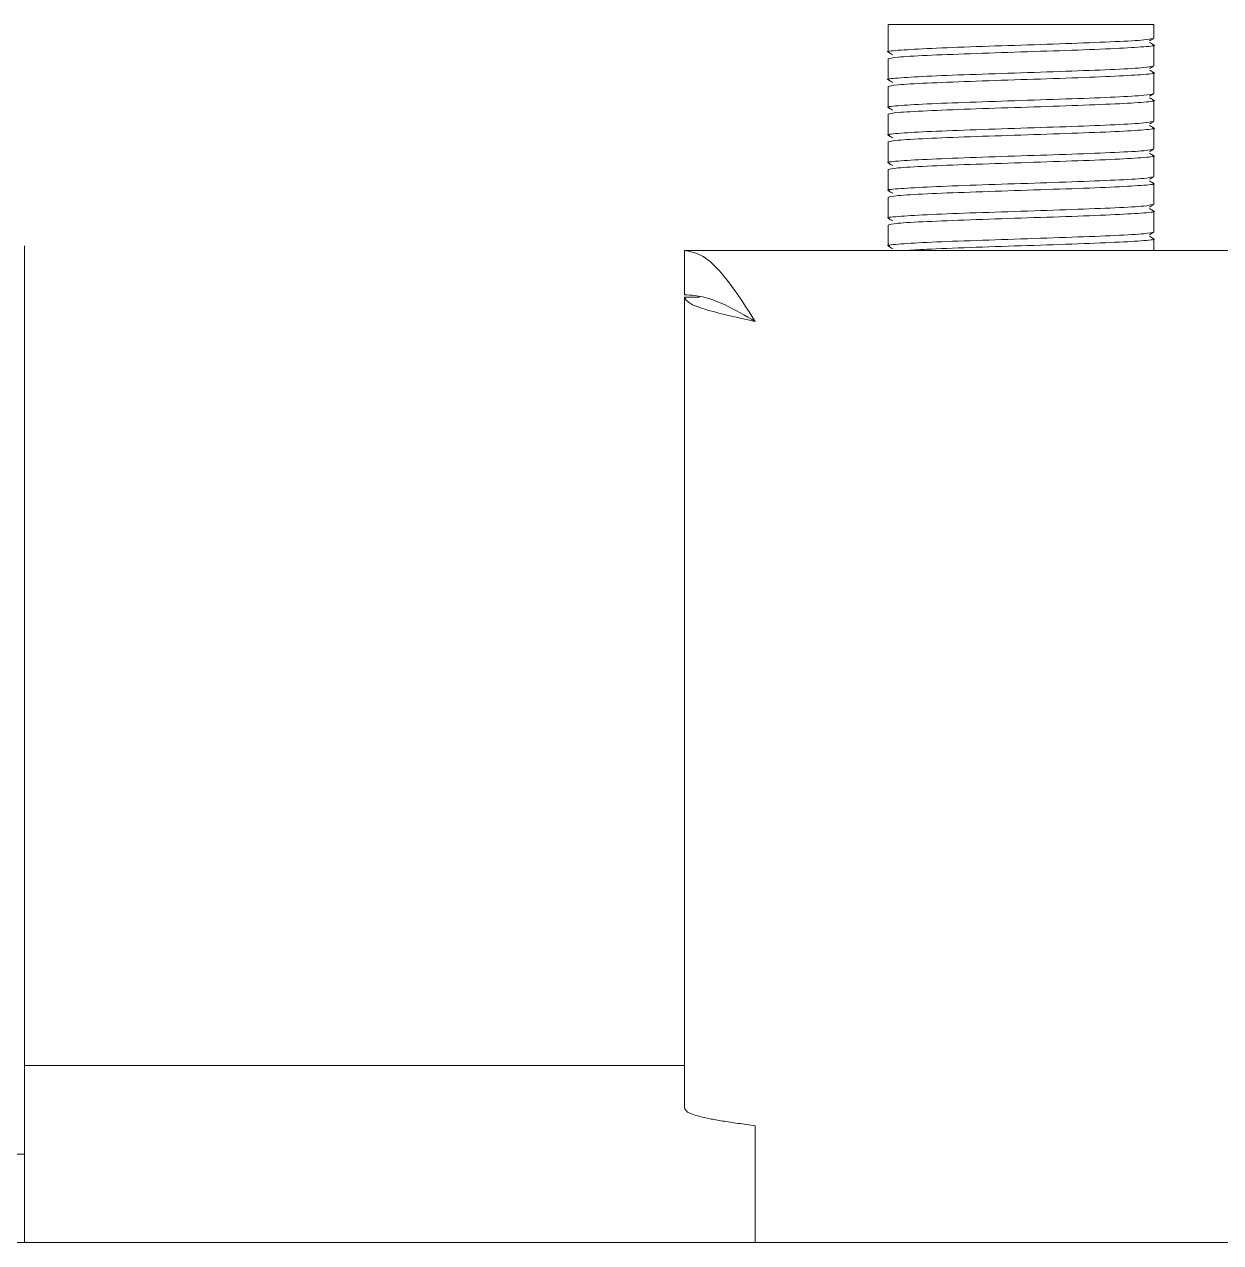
# Model space of a CAD drawing. Header units: millimetres. Extents: x 30710 to 48779, y -19256 to -8564.
# Drawn here: x 32225.2 to 32279.2, y -13494.9 to -13439.9 of the extents above; entities that cross this region are included whole.
import ezdxf

# ---------------------------------------------------------------- set-up
doc = ezdxf.new("R2010")
doc.units = ezdxf.units.MM
doc.header["$LTSCALE"] = 10
doc.layers.add('粗实线', color=4, linetype='Continuous', lineweight=18)

msp = doc.modelspace()

# ---------------------------------------------------------------- linework, layer by layer
at = {"layer": '粗实线'}
for p, q in [((32264.22, -13439.94), (32264.22, -13440.249)), ((32264.22, -13439.94), (32264.304, -13439.954)), ((32264.22, -13439.94), (32276.22, -13439.94)), ((32264.22, -13440.249), (32264.22, -13441.19)), ((32276.22, -13440.565), (32276.22, -13439.94)), ((32276.22, -13441.815), (32276.22, -13440.874)), ((32264.22, -13441.499), (32264.22, -13442.44)), ((32276.22, -13443.065), (32276.22, -13442.124)), ((32264.22, -13442.749), (32264.22, -13443.69)), ((32276.22, -13444.315), (32276.22, -13443.374)), ((32264.22, -13443.999), (32264.22, -13444.94)), ((32276.22, -13445.565), (32276.22, -13444.624)), ((32264.22, -13445.249), (32264.22, -13446.19)), ((32276.22, -13446.815), (32276.22, -13445.874)), ((32264.22, -13446.499), (32264.22, -13447.44)), ((32276.22, -13448.065), (32276.22, -13447.124)), ((32264.22, -13447.749), (32264.22, -13448.69)), ((32276.22, -13449.315), (32276.22, -13448.374)), ((32264.22, -13448.999), (32264.22, -13449.94)), ((32276.22, -13450.152), (32276.22, -13449.624)), ((32225.22, -13490.94), (32225.22, -13449.94)), ((32255.02, -13450.152), (32255.02, -13452.152)), ((32255.02, -13450.152), (32285.42, -13450.152)), ((32255.02, -13452.252), (32255.02, -13488.85)), ((32255.71, -13452.252), (32255.02, -13452.252)), ((32255.02, -13486.94), (32225.22, -13486.94)), ((32258.22, -13494.94), (32258.22, -13489.661)), ((32155.22, -13490.94), (32225.22, -13490.94)), ((32225.22, -13490.94), (32225.22, -13494.94)), ((31865.22, -13494.94), (33875.22, -13494.94))]:
    msp.add_line(p, q, dxfattribs=at)
for points, knots in [([(32276.148, -13440.577), (32276.067, -13440.599), (32275.892, -13440.647), (32274.557, -13440.721), (32272.58, -13440.799), (32270.217, -13440.877), (32267.868, -13440.956), (32265.853, -13441.034), (32264.583, -13441.112), (32264.066, -13441.169), (32264.272, -13441.2), (32264.304, -13441.204)], [0, 0, 0, 0, 1.264151, 2.764493, 4.264835, 5.765178, 7.26552, 8.765862, 10.266205, 11.766547, 12.043189, 12.043189, 12.043189, 12.043189]), ([(32276.156, -13440.863), (32276.179, -13440.866), (32276.372, -13440.896), (32275.852, -13440.952), (32274.587, -13441.03), (32272.571, -13441.108), (32270.221, -13441.186), (32267.86, -13441.264), (32265.878, -13441.342), (32264.49, -13441.421), (32264.31, -13441.473), (32264.22, -13441.499)], [0, 0, 0, 0, 0.207761, 1.693828, 3.179895, 4.665961, 6.152028, 7.638095, 9.124162, 10.610229, 12.096296, 12.096296, 12.096296, 12.096296]), ([(32276.019, -13440.686), (32276.051, -13440.668), (32276.115, -13440.631), (32276.178, -13440.594), (32276.21, -13440.576)], [0, 0, 0, 0, 0.1104693, 0.2209431, 0.2209431, 0.2209431, 0.2209431]), ([(32276.21, -13440.863), (32276.178, -13440.845), (32276.115, -13440.808), (32276.051, -13440.771), (32276.019, -13440.753)], [0, 0, 0, 0, 0.1104737, 0.2209431, 0.2209431, 0.2209431, 0.2209431]), ([(32264.235, -13441.204), (32264.267, -13441.222), (32264.331, -13441.259), (32264.395, -13441.296), (32264.426, -13441.314)], [0, 0, 0, 0, 0.110244, 0.2204869, 0.2204869, 0.2204869, 0.2204869]), ([(32276.148, -13441.827), (32276.067, -13441.849), (32275.892, -13441.897), (32274.557, -13441.971), (32272.58, -13442.049), (32270.217, -13442.127), (32267.868, -13442.206), (32265.853, -13442.284), (32264.583, -13442.362), (32264.066, -13442.419), (32264.272, -13442.45), (32264.304, -13442.454)], [0, 0, 0, 0, 1.264151, 2.764493, 4.264835, 5.765178, 7.26552, 8.765862, 10.266205, 11.766547, 12.043189, 12.043189, 12.043189, 12.043189]), ([(32276.019, -13441.936), (32276.051, -13441.918), (32276.115, -13441.881), (32276.178, -13441.844), (32276.21, -13441.826)], [0, 0, 0, 0, 0.1104693, 0.2209431, 0.2209431, 0.2209431, 0.2209431]), ([(32276.156, -13442.113), (32276.179, -13442.116), (32276.372, -13442.146), (32275.852, -13442.202), (32274.587, -13442.28), (32272.571, -13442.358), (32270.221, -13442.436), (32267.86, -13442.514), (32265.878, -13442.592), (32264.49, -13442.671), (32264.31, -13442.723), (32264.22, -13442.749)], [0, 0, 0, 0, 0.207761, 1.693828, 3.179895, 4.665961, 6.152028, 7.638095, 9.124162, 10.610229, 12.096296, 12.096296, 12.096296, 12.096296]), ([(32264.235, -13442.454), (32264.267, -13442.472), (32264.331, -13442.509), (32264.395, -13442.546), (32264.426, -13442.564)], [0, 0, 0, 0, 0.110244, 0.2204869, 0.2204869, 0.2204869, 0.2204869]), ([(32276.21, -13442.113), (32276.178, -13442.095), (32276.115, -13442.058), (32276.051, -13442.021), (32276.019, -13442.003)], [0, 0, 0, 0, 0.1104737, 0.2209431, 0.2209431, 0.2209431, 0.2209431]), ([(32276.22, -13443.065), (32276.129, -13443.091), (32275.949, -13443.143), (32274.561, -13443.221), (32272.579, -13443.299), (32270.218, -13443.377), (32267.868, -13443.456), (32265.853, -13443.534), (32264.583, -13443.612), (32264.066, -13443.669), (32264.272, -13443.7), (32264.304, -13443.704)], [0, 0, 0, 0, 1.480419, 2.960838, 4.441258, 5.921677, 7.402096, 8.882515, 10.362934, 11.843354, 12.116322, 12.116322, 12.116322, 12.116322]), ([(32276.019, -13443.186), (32276.051, -13443.168), (32276.115, -13443.131), (32276.178, -13443.094), (32276.21, -13443.076)], [0, 0, 0, 0, 0.1104693, 0.2209431, 0.2209431, 0.2209431, 0.2209431]), ([(32276.156, -13443.363), (32276.179, -13443.366), (32276.372, -13443.396), (32275.852, -13443.452), (32274.587, -13443.53), (32272.571, -13443.608), (32270.221, -13443.686), (32267.86, -13443.764), (32265.878, -13443.842), (32264.49, -13443.921), (32264.31, -13443.973), (32264.22, -13443.999)], [0, 0, 0, 0, 0.207761, 1.693828, 3.179895, 4.665961, 6.152028, 7.638095, 9.124162, 10.610229, 12.096296, 12.096296, 12.096296, 12.096296]), ([(32276.21, -13443.363), (32276.178, -13443.345), (32276.115, -13443.308), (32276.051, -13443.271), (32276.019, -13443.253)], [0, 0, 0, 0, 0.1104737, 0.2209431, 0.2209431, 0.2209431, 0.2209431]), ([(32264.235, -13443.704), (32264.267, -13443.722), (32264.331, -13443.759), (32264.395, -13443.796), (32264.426, -13443.814)], [0, 0, 0, 0, 0.110244, 0.2204869, 0.2204869, 0.2204869, 0.2204869]), ([(32276.148, -13444.327), (32276.067, -13444.349), (32275.892, -13444.397), (32274.557, -13444.471), (32272.58, -13444.549), (32270.217, -13444.627), (32267.868, -13444.706), (32265.853, -13444.784), (32264.583, -13444.862), (32264.066, -13444.919), (32264.272, -13444.95), (32264.304, -13444.954)], [0, 0, 0, 0, 1.264151, 2.764493, 4.264835, 5.765178, 7.26552, 8.765862, 10.266205, 11.766547, 12.043189, 12.043189, 12.043189, 12.043189]), ([(32276.156, -13444.613), (32276.179, -13444.616), (32276.372, -13444.646), (32275.852, -13444.702), (32274.587, -13444.78), (32272.571, -13444.858), (32270.221, -13444.936), (32267.86, -13445.014), (32265.878, -13445.092), (32264.49, -13445.171), (32264.31, -13445.223), (32264.22, -13445.249)], [0, 0, 0, 0, 0.207761, 1.693828, 3.179895, 4.665961, 6.152028, 7.638095, 9.124162, 10.610229, 12.096296, 12.096296, 12.096296, 12.096296]), ([(32276.019, -13444.436), (32276.051, -13444.418), (32276.115, -13444.381), (32276.178, -13444.344), (32276.21, -13444.326)], [0, 0, 0, 0, 0.1104693, 0.2209431, 0.2209431, 0.2209431, 0.2209431]), ([(32276.21, -13444.613), (32276.178, -13444.595), (32276.115, -13444.558), (32276.051, -13444.521), (32276.019, -13444.503)], [0, 0, 0, 0, 0.1104737, 0.2209431, 0.2209431, 0.2209431, 0.2209431]), ([(32264.235, -13444.954), (32264.267, -13444.972), (32264.331, -13445.009), (32264.395, -13445.046), (32264.426, -13445.064)], [0, 0, 0, 0, 0.110244, 0.2204869, 0.2204869, 0.2204869, 0.2204869]), ([(32276.22, -13445.565), (32276.129, -13445.591), (32275.949, -13445.643), (32274.561, -13445.721), (32272.579, -13445.799), (32270.218, -13445.877), (32267.868, -13445.956), (32265.853, -13446.034), (32264.583, -13446.112), (32264.066, -13446.169), (32264.272, -13446.2), (32264.304, -13446.204)], [0, 0, 0, 0, 1.480419, 2.960838, 4.441258, 5.921677, 7.402096, 8.882515, 10.362934, 11.843354, 12.116322, 12.116322, 12.116322, 12.116322]), ([(32276.019, -13445.686), (32276.051, -13445.668), (32276.115, -13445.631), (32276.178, -13445.594), (32276.21, -13445.576)], [0, 0, 0, 0, 0.1104693, 0.2209431, 0.2209431, 0.2209431, 0.2209431]), ([(32276.21, -13445.863), (32276.178, -13445.845), (32276.115, -13445.808), (32276.051, -13445.771), (32276.019, -13445.753)], [0, 0, 0, 0, 0.1104737, 0.2209431, 0.2209431, 0.2209431, 0.2209431]), ([(32276.156, -13445.863), (32276.179, -13445.866), (32276.372, -13445.896), (32275.852, -13445.952), (32274.587, -13446.03), (32272.571, -13446.108), (32270.221, -13446.186), (32267.86, -13446.264), (32265.878, -13446.342), (32264.49, -13446.421), (32264.31, -13446.473), (32264.22, -13446.499)], [0, 0, 0, 0, 0.207761, 1.693828, 3.179895, 4.665961, 6.152028, 7.638095, 9.124162, 10.610229, 12.096296, 12.096296, 12.096296, 12.096296]), ([(32264.235, -13446.204), (32264.267, -13446.222), (32264.331, -13446.259), (32264.395, -13446.296), (32264.426, -13446.314)], [0, 0, 0, 0, 0.110244, 0.2204869, 0.2204869, 0.2204869, 0.2204869]), ([(32276.148, -13446.827), (32276.067, -13446.849), (32275.892, -13446.897), (32274.557, -13446.971), (32272.58, -13447.049), (32270.217, -13447.127), (32267.868, -13447.206), (32265.853, -13447.284), (32264.583, -13447.362), (32264.066, -13447.419), (32264.272, -13447.45), (32264.304, -13447.454)], [0, 0, 0, 0, 1.264151, 2.764493, 4.264835, 5.765178, 7.26552, 8.765862, 10.266205, 11.766547, 12.043189, 12.043189, 12.043189, 12.043189]), ([(32276.019, -13446.936), (32276.051, -13446.918), (32276.115, -13446.881), (32276.178, -13446.844), (32276.21, -13446.826)], [0, 0, 0, 0, 0.1104693, 0.2209431, 0.2209431, 0.2209431, 0.2209431]), ([(32276.156, -13447.113), (32276.179, -13447.116), (32276.372, -13447.146), (32275.852, -13447.202), (32274.587, -13447.28), (32272.571, -13447.358), (32270.221, -13447.436), (32267.86, -13447.514), (32265.878, -13447.592), (32264.49, -13447.671), (32264.31, -13447.723), (32264.22, -13447.749)], [0, 0, 0, 0, 0.207761, 1.693828, 3.179895, 4.665961, 6.152028, 7.638095, 9.124162, 10.610229, 12.096296, 12.096296, 12.096296, 12.096296]), ([(32264.235, -13447.454), (32264.267, -13447.472), (32264.331, -13447.509), (32264.395, -13447.546), (32264.426, -13447.564)], [0, 0, 0, 0, 0.110244, 0.2204869, 0.2204869, 0.2204869, 0.2204869]), ([(32276.21, -13447.113), (32276.178, -13447.095), (32276.115, -13447.058), (32276.051, -13447.021), (32276.019, -13447.003)], [0, 0, 0, 0, 0.1104737, 0.2209431, 0.2209431, 0.2209431, 0.2209431]), ([(32276.148, -13448.077), (32276.067, -13448.099), (32275.892, -13448.147), (32274.557, -13448.221), (32272.58, -13448.299), (32270.217, -13448.377), (32267.868, -13448.456), (32265.853, -13448.534), (32264.583, -13448.612), (32264.066, -13448.669), (32264.272, -13448.7), (32264.304, -13448.704)], [0, 0, 0, 0, 1.264151, 2.764493, 4.264835, 5.765178, 7.26552, 8.765862, 10.266205, 11.766547, 12.043189, 12.043189, 12.043189, 12.043189]), ([(32276.156, -13448.363), (32276.179, -13448.366), (32276.372, -13448.396), (32275.852, -13448.452), (32274.587, -13448.53), (32272.571, -13448.608), (32270.221, -13448.686), (32267.86, -13448.764), (32265.878, -13448.842), (32264.49, -13448.921), (32264.31, -13448.973), (32264.22, -13448.999)], [0, 0, 0, 0, 0.207761, 1.693828, 3.179895, 4.665961, 6.152028, 7.638095, 9.124162, 10.610229, 12.096296, 12.096296, 12.096296, 12.096296]), ([(32276.019, -13448.186), (32276.051, -13448.168), (32276.115, -13448.131), (32276.178, -13448.094), (32276.21, -13448.076)], [0, 0, 0, 0, 0.1104693, 0.2209431, 0.2209431, 0.2209431, 0.2209431]), ([(32276.21, -13448.363), (32276.178, -13448.345), (32276.115, -13448.308), (32276.051, -13448.271), (32276.019, -13448.253)], [0, 0, 0, 0, 0.1104737, 0.2209431, 0.2209431, 0.2209431, 0.2209431]), ([(32264.235, -13448.704), (32264.267, -13448.722), (32264.331, -13448.759), (32264.395, -13448.796), (32264.426, -13448.814)], [0, 0, 0, 0, 0.110244, 0.2204869, 0.2204869, 0.2204869, 0.2204869]), ([(32276.22, -13449.315), (32276.129, -13449.341), (32275.949, -13449.393), (32274.561, -13449.471), (32272.579, -13449.549), (32270.218, -13449.627), (32267.868, -13449.706), (32265.853, -13449.784), (32264.583, -13449.862), (32264.066, -13449.919), (32264.272, -13449.95), (32264.304, -13449.954)], [0, 0, 0, 0, 1.480419, 2.960838, 4.441258, 5.921677, 7.402096, 8.882515, 10.362934, 11.843354, 12.116322, 12.116322, 12.116322, 12.116322]), ([(32276.156, -13449.613), (32276.179, -13449.616), (32276.372, -13449.646), (32275.852, -13449.702), (32274.587, -13449.78), (32272.573, -13449.858), (32270.216, -13449.936), (32267.879, -13450.014), (32265.967, -13450.086), (32265.278, -13450.132), (32264.978, -13450.152)], [0, 0, 0, 0, 0.229305, 1.869474, 3.509643, 5.149811, 6.78998, 8.430149, 10.070317, 11.329861, 11.329861, 11.329861, 11.329861]), ([(32276.019, -13449.436), (32276.051, -13449.418), (32276.115, -13449.381), (32276.178, -13449.344), (32276.21, -13449.326)], [0, 0, 0, 0, 0.1104693, 0.2209431, 0.2209431, 0.2209431, 0.2209431]), ([(32276.21, -13449.613), (32276.178, -13449.595), (32276.115, -13449.558), (32276.051, -13449.521), (32276.019, -13449.503)], [0, 0, 0, 0, 0.1104737, 0.2209431, 0.2209431, 0.2209431, 0.2209431]), ([(32258.22, -13453.352), (32257.948, -13452.925), (32257.404, -13452.07), (32256.589, -13450.999), (32255.793, -13450.284), (32255.271, -13450.195), (32255.02, -13450.152)], [0, 0, 0, 0, 1.191174, 2.383225, 3.575281, 4.676694, 4.676694, 4.676694, 4.676694]), ([(32264.235, -13449.954), (32264.267, -13449.972), (32264.331, -13450.009), (32264.395, -13450.046), (32264.426, -13450.064)], [0, 0, 0, 0, 0.110244, 0.2204869, 0.2204869, 0.2204869, 0.2204869]), ([(32258.22, -13453.352), (32257.766, -13453.086), (32256.857, -13452.553), (32255.787, -13452.184), (32255.177, -13452.159), (32255.02, -13452.152)], [0, 0, 0, 0, 1.471202, 2.948147, 3.460221, 3.460221, 3.460221, 3.460221]), ([(32258.22, -13489.661), (32257.957, -13489.626), (32257.446, -13489.557), (32256.748, -13489.452), (32256.164, -13489.349), (32255.579, -13489.217), (32255.112, -13489.06), (32255.049, -13488.916), (32255.02, -13488.85)], [0, 0, 0, 0, 0.526647, 1.023388, 1.49022, 1.927143, 2.708152, 3.371037, 3.371037, 3.371037, 3.371037])]:
    msp.add_open_spline(points, degree=3, knots=knots, dxfattribs=at)
msp.add_open_spline([(32255.02, -13452.252), (32255.068, -13452.344), (32255.164, -13452.527), (32255.904, -13452.802), (32256.962, -13453.077), (32257.8, -13453.261), (32258.22, -13453.352)], degree=3, dxfattribs=at)

doc.saveas('drawing.dxf')
